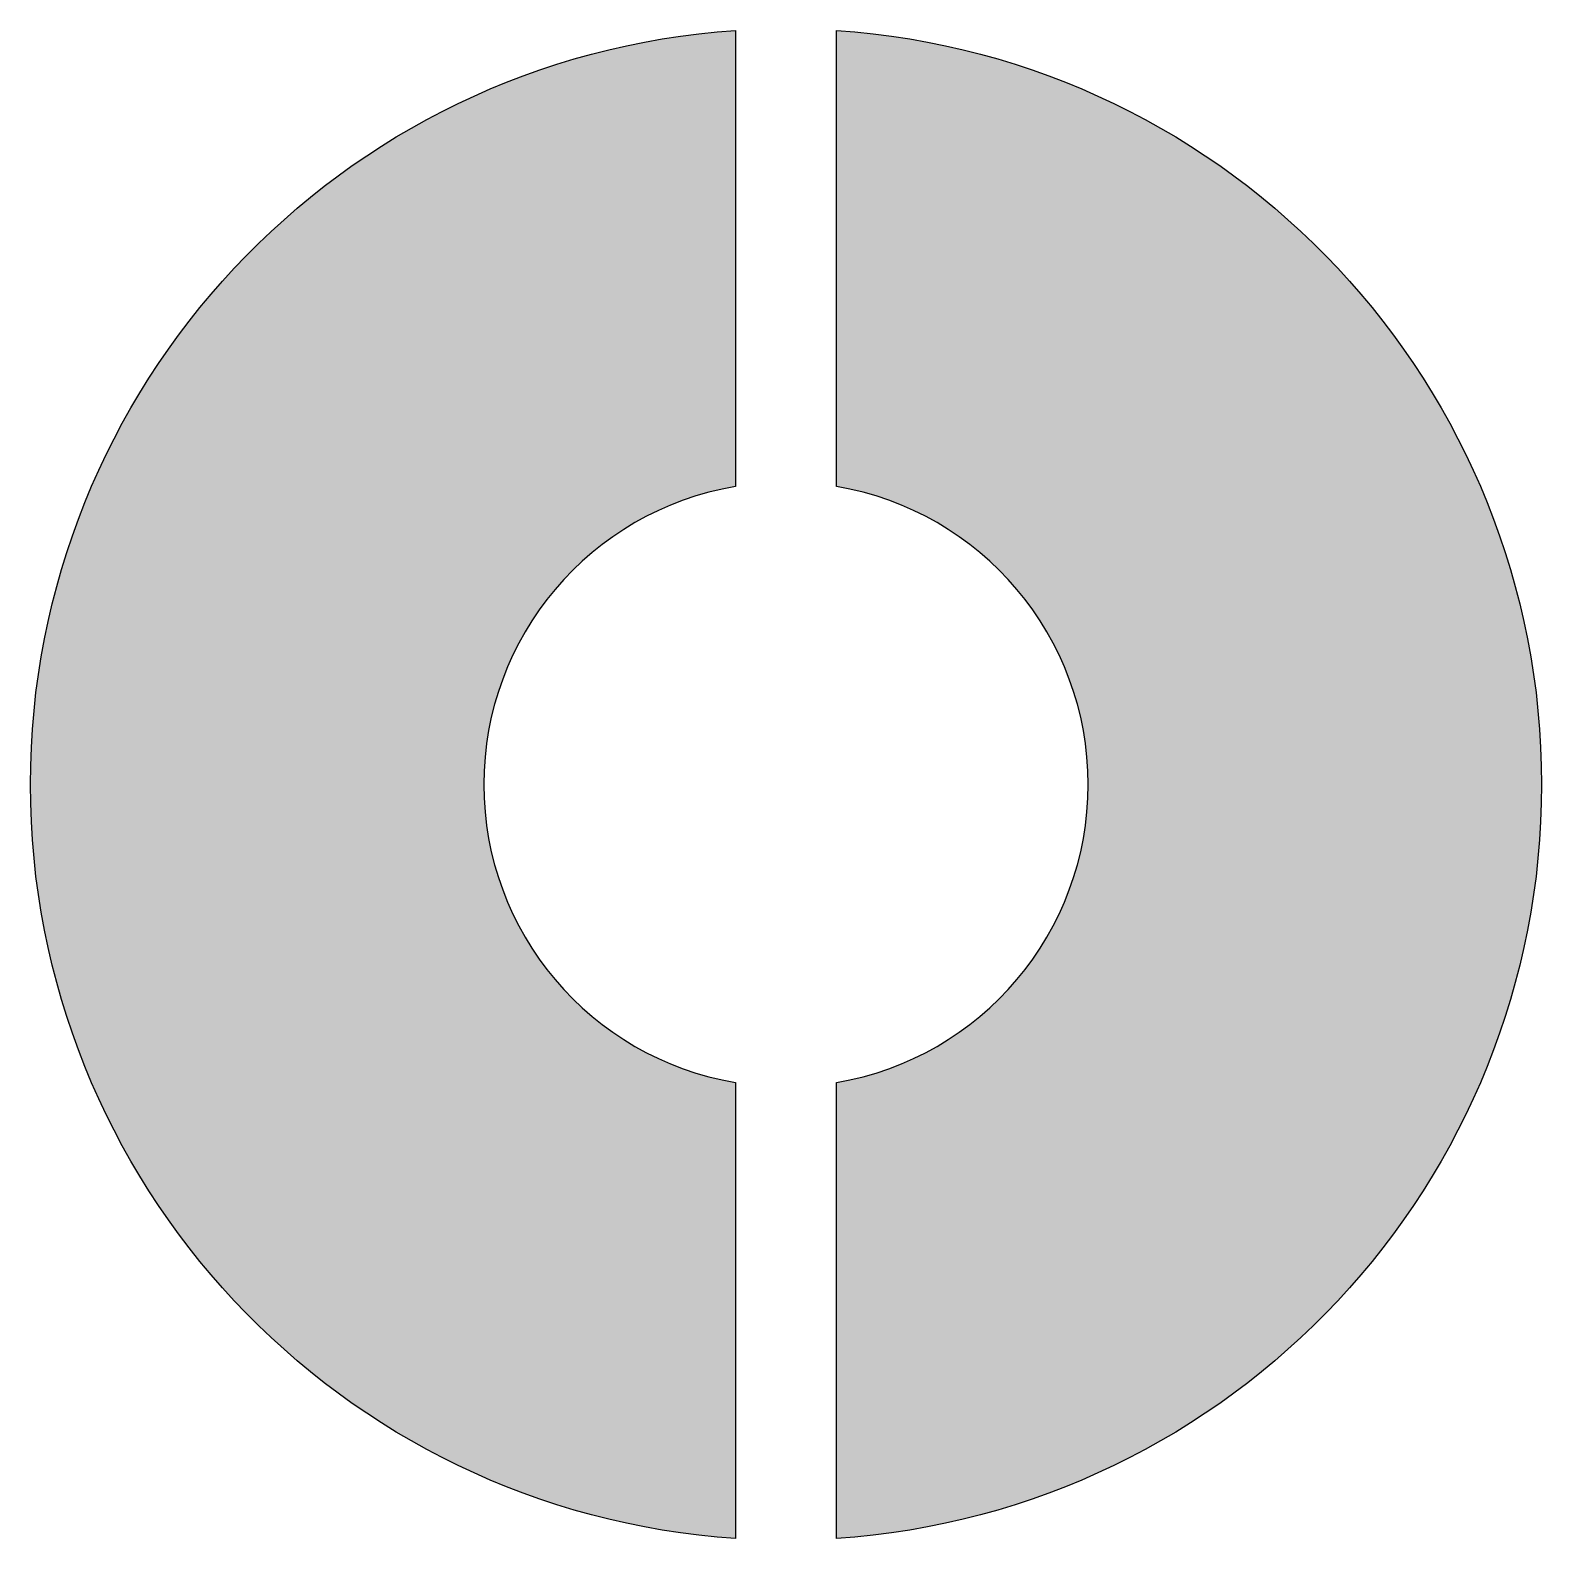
# Model space of a CAD drawing. Header units: millimetres. Extents: x -5.6 to 5.6, y -5.6 to 5.6.
import ezdxf

# ---------------------------------------------------------------- set-up
doc = ezdxf.new("R2010")
doc.units = ezdxf.units.MM
doc.header["$MEASUREMENT"] = 0

# ---------------------------------------------------------------- blocks, each defined once
blk = doc.blocks.new('ToprePad')
h = blk.add_hatch(color=256)
h.set_gradient(color1=(255, 255, 255), one_color=1)
edge = h.paths.add_edge_path()
edge.add_arc((0, 0), 2.25, 99.59406822686046, 260.4059317731396)
edge.add_line((-0.374999999999999, -2.218529918662356), (-0.3749999999999947, -5.612486080160912))
edge.add_arc((-4.996003610813204e-16, -8.881784197001252e-16), 5.624999999999999, 93.82255372927438, 266.17744627072574, ccw=False)
edge.add_line((-0.3750000000000046, 5.612486080160911), (-0.375, 5.612486080160912))
edge.add_line((-0.375, 5.612486080160912), (-0.375, 2.218529918662357))
edge = h.paths.add_edge_path()
edge.add_arc((0, 0), 2.25, 279.5940682268604, 440.4059317731396)
edge.add_line((0.375, 2.218529918662356), (0.3750000000000002, 5.612486080160916))
edge.add_arc((7.216449660063518e-16, 1.77635683940025e-15), 5.625000000000002, -86.17744627072562, 86.17744627072568, ccw=False)
edge.add_line((0.375, -5.612486080160912), (0.375, -2.218529918662356))

msp = doc.modelspace()

# ---------------------------------------------------------------- linework, layer by layer
for points in [[(-0.374999999999999, -2.218529918662356), (-0.3749999999999947, -5.612486080160912, -0.9354143466934854), (-0.3750000000000046, 5.612486080160911), (-0.375, 5.612486080160912), (-0.375, 2.218529918662357)], [(0.375, 2.218529918662356), (0.3750000000000002, 5.612486080160916, -0.9354143466934854), (0.375, -5.612486080160912), (0.375, -2.218529918662356)]]:
    msp.add_lwpolyline(points, format="xyb")
for start, end in [(99.59406822686046, 260.4059317731396), (279.5940682268604, 80.40593177313961)]:
    msp.add_arc((0, 0), 2.25, start, end)

# ---------------------------------------------------------------- block references
msp.add_blockref('ToprePad', (0, 0))

doc.saveas('drawing.dxf')
